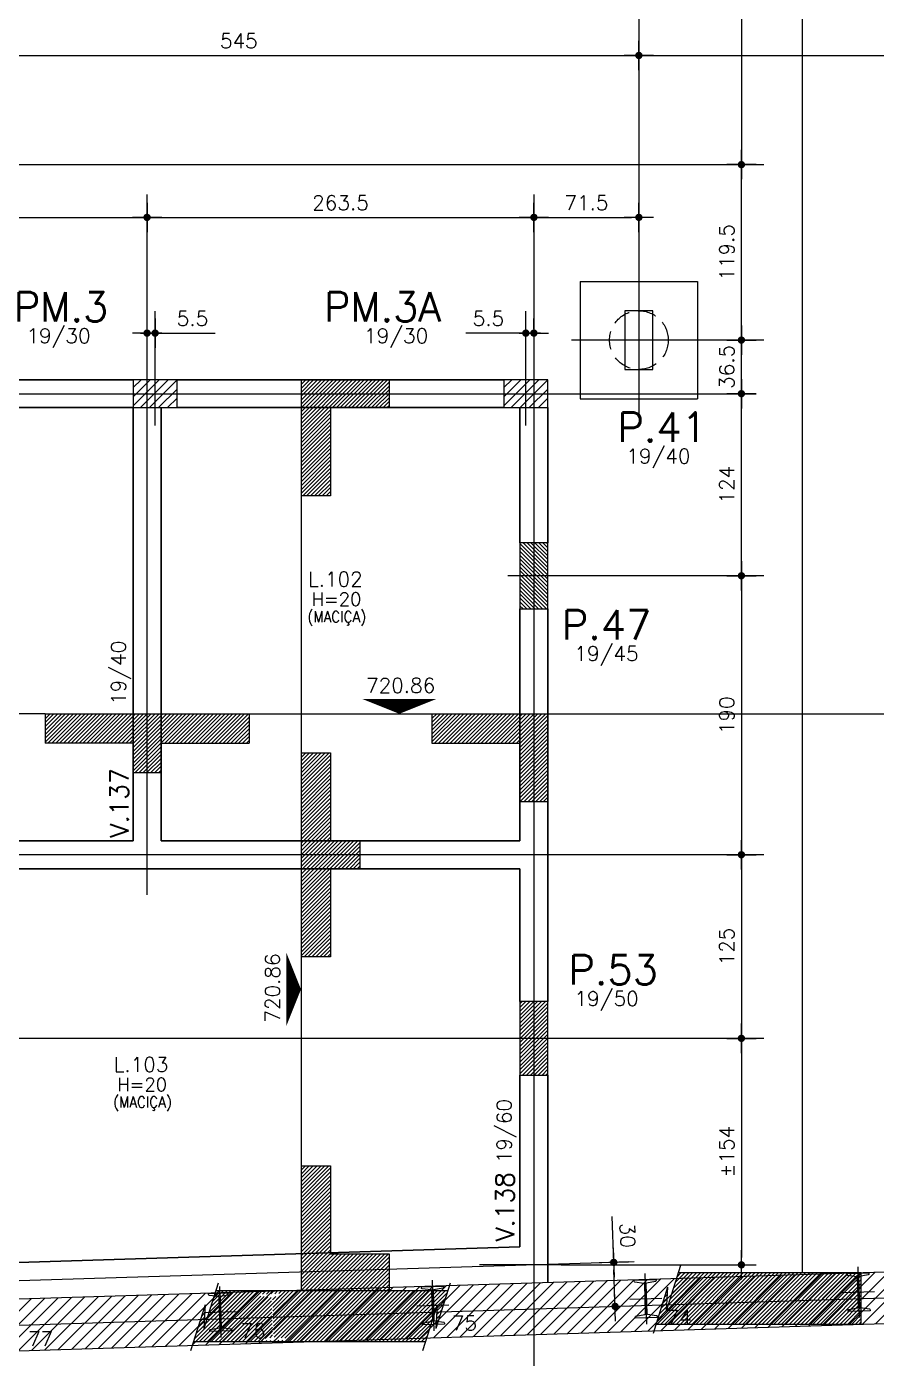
# Model space of a CAD drawing. Header units: inches. Extents: x 164 to 6104, y 4585 to 8790.
# Drawn here: x 1613 to 2192, y 5567 to 6474 of the extents above; entities that cross this region are included whole.
import ezdxf
from ezdxf.enums import TextEntityAlignment as Align

# ---------------------------------------------------------------- set-up
doc = ezdxf.new("R2010")
doc.units = ezdxf.units.IN
doc.header["$LTSCALE"] = 50
doc.header["$MEASUREMENT"] = 0
doc.linetypes.add('HIDDEN', pattern=[0.375, 0.25, -0.125])
for name, color, linetype in [('BLOCOS', 3, 'Continuous'), ('CORTE-FORMA', 1, 'Continuous'), ('CORTINA', 7, 'Continuous'), ('COTA', 6, 'Continuous'), ('EST_35Cm', 8, 'HIDDEN'), ('FO-HACHURA_PILAR-CONT', 252, 'Continuous'), ('FO-HACHURA_PILAR-MORRE', 252, 'Continuous'), ('FO-TEXTO-LAJES', 152, 'Continuous'), ('FO-TEXTO-VIGAS', 3, 'Continuous'), ('NIVEL', 3, 'Continuous'), ('P-C', 1, 'Continuous'), ('P-M', 7, 'Continuous'), ('P-N', 5, 'Continuous'), ('PERFIL-CORTINA', 210, 'Continuous'), ('TEXTO_PERFIL', 4, 'Continuous')]:
    doc.layers.add(name, color=color, linetype=linetype)
for name, color, linetype, lineweight in [('FO-Eixos', 150, 'Continuous', 5), ('FO-Textos dos pilares', 3, 'Continuous', 20), ('FO-Vigas', 2, 'Continuous', 30)]:
    doc.layers.add(name, color=color, linetype=linetype, lineweight=lineweight)
doc.styles.add('060CL', font='simplex.shx', dxfattribs={"height": 11.25})
doc.styles.add('ROMANS', font='romans.shx')
doc.dimstyles.new('COTA_50', dxfattribs={"dimscale": 5, "dimtxt": 2, "dimasz": 1, "dimexe": 2, "dimexo": 1.5, "dimgap": 1, "dimtad": 1, "dimzin": 12, "dimdsep": 46, "dimtxsty": 'ROMANS', "dimblk1": 'COTA', "dimblk2": 'COTA', "dimsah": 1, "dimcen": -4, "dimdle": 1.5, "dimclrd": 6, "dimclre": 6, "dimclrt": 3, "dimadec": 0, "dimazin": 0, "dimtfac": 1, "dimtofl": 0, "dimtmove": 0, "dimatfit": 3, "dimldrblk": 'COTA', "dimfxl": 1, "dimtolj": 1, "dimtzin": 12, "dimarcsym": 0})
pattern_1 = [(45, (1220.449, 13706.9892), (-1.3258252, 1.3258252), [])]

# ---------------------------------------------------------------- blocks, each defined once
blk = doc.blocks.new('COTA')
at = {"layer": 'COTA'}
for p, q in [((0, -2), (0, 2)), ((2, 0), (-2, 0))]:
    blk.add_line(p, q, dxfattribs=at)
at = {"layer": 'COTA', "const_width": 0.5}
blk.add_lwpolyline([(-0.25, 0, 1), (0.25, 0, 1)], format="xyb", close=True, dxfattribs=at)
blk = doc.blocks.new('*D153')
at = {"layer": 'COTA', "color": 6, "lineweight": -2, "transparency": 16777216}
for p, q in [((2029.99, 6455.56), (2029.99, 6444.19)), ((2034.99, 6454.19), (2544.99, 6454.19)), ((2549.99, 6455.56), (2549.99, 6444.19))]:
    blk.add_line(p, q, dxfattribs=at)
at = {"layer": 'Defpoints', "color": 0, "transparency": 16777216}
for p in [(2029.99, 6463.06), (2549.99, 6463.06), (2549.99, 6454.19)]:
    blk.add_point(p, dxfattribs=at)
at = {"layer": 'COTA', "color": 6, "lineweight": -2, "transparency": 16777216, "xscale": 5, "yscale": 5, "zscale": 5, "rotation": 180}
blk.add_blockref('COTA', (2029.99, 6454.19), dxfattribs=at)
at = {"layer": 'COTA', "color": 6, "lineweight": -2, "transparency": 16777216, "xscale": 5, "yscale": 5, "zscale": 5}
blk.add_blockref('COTA', (2549.99, 6454.19), dxfattribs=at)
at = {"layer": 'COTA', "color": 3, "transparency": 16777216, "insert": (2289.99, 6464.19), "char_height": 10, "attachment_point": 5, "style": 'ROMANS'}
blk.add_mtext('\\A1;520', dxfattribs=at)
blk = doc.blocks.new('*D76')
at = {"layer": 'COTA', "color": 6, "lineweight": -2, "transparency": 16777216}
for p, q in [((2094.24, 6099.84), (2109.81, 6099.84)), ((2099.81, 6094.84), (2099.81, 5914.84)), ((2094.24, 5909.84), (2109.81, 5909.84))]:
    blk.add_line(p, q, dxfattribs=at)
at = {"layer": 'Defpoints', "color": 0, "transparency": 16777216}
for p in [(2086.74, 6099.84), (2086.74, 5909.84), (2099.81, 5909.84)]:
    blk.add_point(p, dxfattribs=at)
at = {"layer": 'COTA', "color": 6, "lineweight": -2, "transparency": 16777216, "xscale": 5, "yscale": 5, "zscale": 5}
for p, rotation in [((2099.81, 6099.84), 90), ((2099.81, 5909.84), 270)]:
    blk.add_blockref('COTA', p, dxfattribs=dict(at, rotation=rotation))
at = {"layer": 'COTA', "color": 3, "transparency": 16777216, "insert": (2089.81, 6004.84), "char_height": 10, "attachment_point": 5, "rotation": 90, "style": 'ROMANS'}
blk.add_mtext('\\A1;190', dxfattribs=at)
blk = doc.blocks.new('*D78')
at = {"layer": 'COTA', "color": 6, "lineweight": -2, "transparency": 16777216}
for p, q in [((2097.17, 5909.84), (2109.81, 5909.84)), ((2099.81, 5904.84), (2099.81, 5789.79)), ((2097.17, 5784.79), (2109.81, 5784.79))]:
    blk.add_line(p, q, dxfattribs=at)
at = {"layer": 'Defpoints', "color": 0, "transparency": 16777216}
for p in [(2089.67, 5909.84), (2089.67, 5784.79), (2099.81, 5784.79)]:
    blk.add_point(p, dxfattribs=at)
at = {"layer": 'COTA', "color": 6, "lineweight": -2, "transparency": 16777216, "xscale": 5, "yscale": 5, "zscale": 5}
for p, rotation in [((2099.81, 5909.84), 90), ((2099.81, 5784.79), 270)]:
    blk.add_blockref('COTA', p, dxfattribs=dict(at, rotation=rotation))
at = {"layer": 'COTA', "color": 3, "transparency": 16777216, "insert": (2089.81, 5847.31), "char_height": 10, "attachment_point": 5, "rotation": 90, "style": 'ROMANS'}
blk.add_mtext('\\A1;125', dxfattribs=at)
blk = doc.blocks.new('*D79')
at = {"layer": 'COTA', "color": 6, "lineweight": -2, "transparency": 16777216}
for p, q in [((2012.84, 5632.23), (2011.87, 5663.4)), ((2015.68, 5632.32), (2022.84, 5632.54)), ((2013.62, 5607.24), (2013, 5627.23)), ((2016.61, 5602.33), (2023.78, 5602.56))]:
    blk.add_line(p, q, dxfattribs=at)
at = {"layer": 'Defpoints', "color": 0, "transparency": 16777216}
for p in [(2008.18, 5632.08), (2012.84, 5632.23), (2009.12, 5602.1)]:
    blk.add_point(p, dxfattribs=at)
at = {"layer": 'COTA', "color": 6, "lineweight": -2, "transparency": 16777216, "xscale": 5, "yscale": 5, "zscale": 5}
for p, rotation in [((2012.84, 5632.23), 91.79162807462087), ((2013.78, 5602.24), 271.7916280746209)]:
    blk.add_blockref('COTA', p, dxfattribs=dict(at, rotation=rotation))
at = {"layer": 'COTA', "color": 3, "transparency": 16777216, "insert": (2022.27, 5650.63), "char_height": 10, "attachment_point": 5, "rotation": 271.79163, "style": 'ROMANS'}
blk.add_mtext('\\A1;30', dxfattribs=at)
blk = doc.blocks.new('*D80')
at = {"layer": 'COTA', "color": 6, "lineweight": -2, "transparency": 16777216}
for p, q in [((2093.49, 5784.79), (2109.81, 5784.79)), ((2099.81, 5779.79), (2099.81, 5635.53)), ((1976.99, 5630.53), (2109.81, 5630.53))]:
    blk.add_line(p, q, dxfattribs=at)
at = {"layer": 'Defpoints', "color": 0, "transparency": 16777216}
for p in [(2085.99, 5784.79), (1969.49, 5630.53), (2099.81, 5630.53)]:
    blk.add_point(p, dxfattribs=at)
at = {"layer": 'COTA', "color": 6, "lineweight": -2, "transparency": 16777216, "xscale": 5, "yscale": 5, "zscale": 5}
for p, rotation in [((2099.81, 5784.79), 90), ((2099.81, 5630.53), 270)]:
    blk.add_blockref('COTA', p, dxfattribs=dict(at, rotation=rotation))
at = {"layer": 'COTA', "color": 3, "transparency": 16777216, "insert": (2089.81, 5707.66), "char_height": 10, "attachment_point": 5, "rotation": 90, "style": 'ROMANS'}
blk.add_mtext('\\A1;%%P154', dxfattribs=at)
blk = doc.blocks.new('*D212')
at = {"layer": 'COTA', "color": 6, "lineweight": -2, "transparency": 16777216}
for p, q in [((1484.99, 6345.24), (1484.99, 6333.91)), ((1489.99, 6343.91), (1689.99, 6343.91)), ((1694.99, 6345.24), (1694.99, 6333.91))]:
    blk.add_line(p, q, dxfattribs=at)
at = {"layer": 'Defpoints', "color": 0, "transparency": 16777216}
for p in [(1484.99, 6352.74), (1694.99, 6352.74), (1694.99, 6343.91)]:
    blk.add_point(p, dxfattribs=at)
at = {"layer": 'COTA', "color": 6, "lineweight": -2, "transparency": 16777216, "xscale": 5, "yscale": 5, "zscale": 5, "rotation": 180}
blk.add_blockref('COTA', (1484.99, 6343.91), dxfattribs=at)
at = {"layer": 'COTA', "color": 6, "lineweight": -2, "transparency": 16777216, "xscale": 5, "yscale": 5, "zscale": 5}
blk.add_blockref('COTA', (1694.99, 6343.91), dxfattribs=at)
at = {"layer": 'COTA', "color": 3, "transparency": 16777216, "insert": (1589.99, 6353.91), "char_height": 10, "attachment_point": 5, "style": 'ROMANS'}
blk.add_mtext('\\A1;210', dxfattribs=at)
blk = doc.blocks.new('*D213')
at = {"layer": 'COTA', "color": 6, "lineweight": -2, "transparency": 16777216}
for p, q in [((1694.99, 6339.84), (1694.99, 6353.91)), ((1958.49, 6339.84), (1958.49, 6353.91)), ((1699.99, 6343.91), (1953.49, 6343.91))]:
    blk.add_line(p, q, dxfattribs=at)
at = {"layer": 'Defpoints', "color": 0, "transparency": 16777216}
for p in [(1958.49, 6343.91), (1694.99, 6332.34), (1958.49, 6332.34)]:
    blk.add_point(p, dxfattribs=at)
at = {"layer": 'COTA', "color": 6, "lineweight": -2, "transparency": 16777216, "xscale": 5, "yscale": 5, "zscale": 5, "rotation": 180}
blk.add_blockref('COTA', (1694.99, 6343.91), dxfattribs=at)
at = {"layer": 'COTA', "color": 6, "lineweight": -2, "transparency": 16777216, "xscale": 5, "yscale": 5, "zscale": 5}
blk.add_blockref('COTA', (1958.49, 6343.91), dxfattribs=at)
at = {"layer": 'COTA', "color": 3, "transparency": 16777216, "insert": (1826.74, 6353.91), "char_height": 10, "attachment_point": 5, "style": 'ROMANS'}
blk.add_mtext('\\A1;263.5', dxfattribs=at)
blk = doc.blocks.new('*D214')
at = {"layer": 'COTA', "color": 6, "lineweight": -2, "transparency": 16777216}
for p, q in [((1958.49, 6338.91), (1958.49, 6353.91)), ((2029.99, 6338.91), (2029.99, 6353.91)), ((1963.49, 6343.91), (2024.99, 6343.91))]:
    blk.add_line(p, q, dxfattribs=at)
at = {"layer": 'Defpoints', "color": 0, "transparency": 16777216}
for p in [(2029.99, 6343.91), (1958.49, 6331.41), (2029.99, 6331.41)]:
    blk.add_point(p, dxfattribs=at)
at = {"layer": 'COTA', "color": 6, "lineweight": -2, "transparency": 16777216, "xscale": 5, "yscale": 5, "zscale": 5, "rotation": 180}
blk.add_blockref('COTA', (1958.49, 6343.91), dxfattribs=at)
at = {"layer": 'COTA', "color": 6, "lineweight": -2, "transparency": 16777216, "xscale": 5, "yscale": 5, "zscale": 5}
blk.add_blockref('COTA', (2029.99, 6343.91), dxfattribs=at)
at = {"layer": 'COTA', "color": 3, "transparency": 16777216, "insert": (1994.24, 6353.91), "char_height": 10, "attachment_point": 5, "style": 'ROMANS'}
blk.add_mtext('\\A1;71.5', dxfattribs=at)
blk = doc.blocks.new('*D216')
at = {"layer": 'COTA', "color": 6, "lineweight": -2, "transparency": 16777216}
for p, q in [((2083.07, 6659.34), (2109.81, 6659.34)), ((2099.81, 6654.34), (2099.81, 6384.84)), ((2083.07, 6379.84), (2109.81, 6379.84))]:
    blk.add_line(p, q, dxfattribs=at)
at = {"layer": 'Defpoints', "color": 0, "transparency": 16777216}
for p in [(2075.57, 6659.34), (2075.57, 6379.84), (2099.81, 6379.84)]:
    blk.add_point(p, dxfattribs=at)
at = {"layer": 'COTA', "color": 6, "lineweight": -2, "transparency": 16777216, "xscale": 5, "yscale": 5, "zscale": 5}
for p, rotation in [((2099.81, 6659.34), 90), ((2099.81, 6379.84), 270)]:
    blk.add_blockref('COTA', p, dxfattribs=dict(at, rotation=rotation))
at = {"layer": 'COTA', "color": 3, "transparency": 16777216, "insert": (2089.81, 6519.59), "char_height": 10, "attachment_point": 5, "rotation": 90, "style": 'ROMANS'}
blk.add_mtext('\\A1;279.5', dxfattribs=at)
blk = doc.blocks.new('*D217')
at = {"layer": 'COTA', "color": 6, "lineweight": -2, "transparency": 16777216}
for p, q in [((1952.99, 6267.85), (1952.99, 6275.1)), ((1958.49, 6267.85), (1958.49, 6275.1)), ((1947.99, 6265.1), (1912.04, 6265.1)), ((1963.49, 6265.1), (1968.49, 6265.1))]:
    blk.add_line(p, q, dxfattribs=at)
at = {"layer": 'Defpoints', "color": 0, "transparency": 16777216}
for p in [(1952.99, 6265.1), (1952.99, 6260.35), (1958.49, 6260.35)]:
    blk.add_point(p, dxfattribs=at)
at = {"layer": 'COTA', "color": 6, "lineweight": -2, "transparency": 16777216, "xscale": 5, "yscale": 5, "zscale": 5}
blk.add_blockref('COTA', (1952.99, 6265.1), dxfattribs=at)
at = {"layer": 'COTA', "color": 6, "lineweight": -2, "transparency": 16777216, "xscale": 5, "yscale": 5, "zscale": 5, "rotation": 180}
blk.add_blockref('COTA', (1958.49, 6265.1), dxfattribs=at)
at = {"layer": 'COTA', "color": 3, "transparency": 16777216, "insert": (1927.52, 6275.1), "char_height": 10, "attachment_point": 5, "style": 'ROMANS'}
blk.add_mtext('\\A1;5.5', dxfattribs=at)
blk = doc.blocks.new('*D218')
at = {"layer": 'COTA', "color": 6, "lineweight": -2, "transparency": 16777216}
for p, q in [((1694.99, 6263.12), (1694.99, 6275.1)), ((1700.49, 6263.12), (1700.49, 6275.1)), ((1689.99, 6265.1), (1684.99, 6265.1)), ((1705.49, 6265.1), (1741.45, 6265.1))]:
    blk.add_line(p, q, dxfattribs=at)
at = {"layer": 'Defpoints', "color": 0, "transparency": 16777216}
for p in [(1700.49, 6265.1), (1694.99, 6255.62), (1700.49, 6255.62)]:
    blk.add_point(p, dxfattribs=at)
at = {"layer": 'COTA', "color": 6, "lineweight": -2, "transparency": 16777216, "xscale": 5, "yscale": 5, "zscale": 5}
blk.add_blockref('COTA', (1694.99, 6265.1), dxfattribs=at)
at = {"layer": 'COTA', "color": 6, "lineweight": -2, "transparency": 16777216, "xscale": 5, "yscale": 5, "zscale": 5, "rotation": 180}
blk.add_blockref('COTA', (1700.49, 6265.1), dxfattribs=at)
at = {"layer": 'COTA', "color": 3, "transparency": 16777216, "insert": (1725.97, 6275.1), "char_height": 10, "attachment_point": 5, "style": 'ROMANS'}
blk.add_mtext('\\A1;5.5', dxfattribs=at)
blk = doc.blocks.new('*D221')
at = {"layer": 'COTA', "color": 6, "lineweight": -2, "transparency": 16777216}
for p, q in [((2098.28, 6223.84), (2109.81, 6223.84)), ((2099.81, 6104.84), (2099.81, 6218.84)), ((2098.28, 6099.84), (2109.81, 6099.84))]:
    blk.add_line(p, q, dxfattribs=at)
at = {"layer": 'Defpoints', "color": 0, "transparency": 16777216}
for p in [(2090.78, 6223.84), (2099.81, 6223.84), (2090.78, 6099.84)]:
    blk.add_point(p, dxfattribs=at)
at = {"layer": 'COTA', "color": 6, "lineweight": -2, "transparency": 16777216, "xscale": 5, "yscale": 5, "zscale": 5}
for p, rotation in [((2099.81, 6223.84), 90), ((2099.81, 6099.84), 270)]:
    blk.add_blockref('COTA', p, dxfattribs=dict(at, rotation=rotation))
at = {"layer": 'COTA', "color": 3, "transparency": 16777216, "insert": (2089.81, 6161.84), "char_height": 10, "attachment_point": 5, "rotation": 90, "style": 'ROMANS'}
blk.add_mtext('\\A1;124', dxfattribs=at)
blk = doc.blocks.new('*D222')
at = {"layer": 'COTA', "color": 6, "lineweight": -2, "transparency": 16777216}
for p, q in [((2093.92, 6260.34), (2089.81, 6260.34)), ((2099.81, 6228.84), (2099.81, 6255.34)), ((2093.92, 6223.84), (2089.81, 6223.84))]:
    blk.add_line(p, q, dxfattribs=at)
at = {"layer": 'Defpoints', "color": 0, "transparency": 16777216}
for p in [(2099.81, 6260.34), (2101.42, 6260.34), (2101.42, 6223.84)]:
    blk.add_point(p, dxfattribs=at)
at = {"layer": 'COTA', "color": 6, "lineweight": -2, "transparency": 16777216, "xscale": 5, "yscale": 5, "zscale": 5}
for p, rotation in [((2099.81, 6260.34), 90), ((2099.81, 6223.84), 270)]:
    blk.add_blockref('COTA', p, dxfattribs=dict(at, rotation=rotation))
at = {"layer": 'COTA', "color": 3, "transparency": 16777216, "insert": (2089.81, 6242.09), "char_height": 10, "attachment_point": 5, "rotation": 90, "style": 'ROMANS'}
blk.add_mtext('\\A1;36.5', dxfattribs=at)
blk = doc.blocks.new('*D223')
at = {"layer": 'COTA', "color": 6, "lineweight": -2, "transparency": 16777216}
for p, q in [((2096.35, 6379.84), (2109.81, 6379.84)), ((2099.81, 6265.34), (2099.81, 6374.84)), ((2096.35, 6260.34), (2109.81, 6260.34))]:
    blk.add_line(p, q, dxfattribs=at)
at = {"layer": 'Defpoints', "color": 0, "transparency": 16777216}
for p in [(2088.85, 6379.84), (2099.81, 6379.84), (2088.85, 6260.34)]:
    blk.add_point(p, dxfattribs=at)
at = {"layer": 'COTA', "color": 6, "lineweight": -2, "transparency": 16777216, "xscale": 5, "yscale": 5, "zscale": 5}
for p, rotation in [((2099.81, 6379.84), 90), ((2099.81, 6260.34), 270)]:
    blk.add_blockref('COTA', p, dxfattribs=dict(at, rotation=rotation))
at = {"layer": 'COTA', "color": 3, "transparency": 16777216, "insert": (2089.81, 6320.09), "char_height": 10, "attachment_point": 5, "rotation": 90, "style": 'ROMANS'}
blk.add_mtext('\\A1;119.5', dxfattribs=at)
blk = doc.blocks.new('*D224')
at = {"layer": 'COTA', "color": 6, "lineweight": -2, "transparency": 16777216}
for p, q in [((1484.99, 6450.16), (1484.99, 6464.19)), ((2029.99, 6450.16), (2029.99, 6464.19)), ((1489.99, 6454.19), (2024.99, 6454.19))]:
    blk.add_line(p, q, dxfattribs=at)
at = {"layer": 'Defpoints', "color": 0, "transparency": 16777216}
for p in [(2029.99, 6454.19), (1484.99, 6442.66), (2029.99, 6442.66)]:
    blk.add_point(p, dxfattribs=at)
at = {"layer": 'COTA', "color": 6, "lineweight": -2, "transparency": 16777216, "xscale": 5, "yscale": 5, "zscale": 5, "rotation": 180}
blk.add_blockref('COTA', (1484.99, 6454.19), dxfattribs=at)
at = {"layer": 'COTA', "color": 6, "lineweight": -2, "transparency": 16777216, "xscale": 5, "yscale": 5, "zscale": 5}
blk.add_blockref('COTA', (2029.99, 6454.19), dxfattribs=at)
at = {"layer": 'COTA', "color": 3, "transparency": 16777216, "insert": (1757.49, 6464.19), "char_height": 10, "attachment_point": 5, "style": 'ROMANS'}
blk.add_mtext('\\A1;545', dxfattribs=at)

msp = doc.modelspace()

# ---------------------------------------------------------------- hatches: boundary and pattern name
at = {"layer": 'CORTE-FORMA'}
h = msp.add_hatch(dxfattribs=at)
h.set_pattern_fill('ANSI31', color=70, scale=15)
h.set_pattern_definition([(45, (1220.449, 13830.9892), (-1.3258252, 1.3258252), [])])
h.paths.add_polyline_path([(1819.85956, 6214.33875), (1859.85956, 6214.33875), (1859.85956, 6233.33875), (1799.85956, 6233.33875), (1799.85956, 6154.33875), (1819.85956, 6154.33875)])
h = msp.add_hatch(dxfattribs=at)
h.set_pattern_fill('ANSI31', color=70, scale=15)
h.set_pattern_definition([(45, (-1213.1004, 4585.1318), (-1.3258252, 1.3258252), [])])
h.paths.add_polyline_path([(1685.49312, 5965.83133), (1685.49312, 5985.83133), (1625.49312, 5985.83133), (1625.49312, 6005.83133), (1764.49312, 6005.83133), (1764.49312, 5985.83133), (1704.49312, 5985.83133), (1704.49312, 5965.83133)])
h = msp.add_hatch(dxfattribs=at)
h.set_pattern_fill('ANSI31', color=70, scale=15)
h.set_pattern_definition([(45, (1220.449, 13691.9892), (-1.3258252, 1.3258252), [])])
h.paths.add_polyline_path([(1888.99312, 5985.83133), (1948.99312, 5985.83133), (1948.99312, 5945.83133), (1967.99312, 5945.83133), (1967.99312, 6005.83133), (1888.99312, 6005.83133)])
h = msp.add_hatch(dxfattribs=at)
h.set_pattern_fill('ANSI31', color=70, scale=15)
h.set_pattern_definition(pattern_1)
h.paths.add_polyline_path([(1819.85956, 5900.33871), (1839.85956, 5900.33871), (1839.85956, 5919.33871), (1819.85956, 5919.33871), (1819.85956, 5979.33871), (1799.85956, 5979.33871), (1799.85956, 5840.33871), (1819.85956, 5840.33871)])
h = msp.add_hatch(dxfattribs=at)
h.set_pattern_fill('ANSI31', color=70, scale=15)
h.set_pattern_definition(pattern_1)
h.paths.add_polyline_path([(1859.85956, 5638.05974), (1819.85956, 5638.05974), (1819.85956, 5698.05974), (1799.85956, 5698.05974), (1799.85956, 5613.05974), (1859.85956, 5613.05974)])
h = msp.add_hatch(dxfattribs=at)
h.set_pattern_fill('ANSI31', color=70, scale=15)
h.set_pattern_definition(pattern_1)
h.paths.add_polyline_path([(2056.80405, 5624.99654), (2048.6408, 5599.02161), (2049.57231, 5615.2821), (2041.62033, 5589.97942), (2181.47068, 5589.97942), (2181.47068, 5624.99654)])
h = msp.add_hatch(dxfattribs=at)
h.set_pattern_fill('ANSI31', color=70, scale=15)
h.set_pattern_definition(pattern_1)
h.paths.add_polyline_path([(1892.55232, 5603.3453), (1891.62081, 5587.08481), (1899.78405, 5613.05974), (1741.72614, 5613.05974), (1733.56289, 5587.08481), (1734.4944, 5603.3453), (1726.54243, 5578.04263), (1781.04807, 5578.04263), (1781.011, 5579.10411), (1772.66099, 5578.81253), (1772.63787, 5579.47275), (1773.04588, 5580.02064), (1780.17367, 5581.19725), (1780.56834, 5581.74491), (1779.64733, 5608.11924), (1779.21517, 5608.63831), (1772.02257, 5609.31493), (1771.57713, 5609.83334), (1771.55448, 5610.4932), (1788.25488, 5611.07639), (1788.27801, 5610.41617), (1787.86999, 5609.86827), (1780.74197, 5608.69166), (1780.34735, 5608.14357), (1781.26835, 5581.76967), (1781.70051, 5581.2506), (1788.89333, 5580.57399), (1789.33835, 5580.05552), (1789.36141, 5579.39572), (1781.011, 5579.10411), (1781.04807, 5578.04263), (1884.60034, 5578.04263)])
at = {"layer": 'CORTINA'}
h = msp.add_hatch(dxfattribs=at)
h.set_pattern_fill('ANSI31', color=253, scale=50)
h.set_pattern_definition([(45, (337.457, 4585.132), (-4.419417, 4.419417), [])])
h.paths.add_polyline_path([(3743.45968, 5673.85557), (1473.10144, 5602.83875), (811.00984, 5602.83875), (816.97404, 7570.33875), (781.97388, 7570.33875), (775.90358, 5567.83875), (1473.64871, 5567.83875), (3743.45968, 5638.83845), (3743.45968, 5634.44181), (3778.45968, 5634.44181), (3778.45968, 7632.33875), (3743.45968, 7632.33875)])
at = {"layer": 'FO-HACHURA_PILAR-CONT'}
h = msp.add_hatch(dxfattribs=at)
h.set_pattern_fill('ANSI31', color=256, scale=15, angle=90)
h.set_pattern_definition([(135, (-5648.6573, 5374.7946), (-1.3258252, -1.3258252), [])])
h.paths.add_polyline_path([(1967.99312, 6122.33875), (1958.49312, 6122.33875), (1948.99312, 6122.33875), (1948.99312, 6099.83875), (1948.99312, 6077.33875), (1958.49312, 6077.33875), (1967.99312, 6077.33875), (1967.99312, 6099.83875)])
h = msp.add_hatch(dxfattribs=at)
h.set_pattern_fill('ANSI31', color=256, scale=15)
h.set_pattern_definition([(45, (1722.949, 13706.9892), (-1.3258252, 1.3258252), [])])
h.paths.add_polyline_path([(1967.99312, 5809.78875), (1958.49312, 5809.78875), (1948.99312, 5809.78875), (1948.99312, 5784.78875), (1948.99312, 5759.78875), (1958.49312, 5759.78875), (1967.99312, 5759.78875), (1967.99312, 5784.78875)])
at = {"layer": 'FO-HACHURA_PILAR-MORRE'}
h = msp.add_hatch(dxfattribs=at)
h.set_pattern_fill('ANSI31', color=256, scale=35)
h.set_pattern_definition([(45, (1220.449, 13830.989), (-3.0935922, 3.0935922), [])])
h.paths.add_polyline_path([(1715.49312, 6233.33875), (1685.49312, 6233.33875), (1685.49312, 6214.33875), (1715.49312, 6214.33875)])
h = msp.add_hatch(dxfattribs=at)
h.set_pattern_fill('ANSI31', color=256, scale=35)
h.set_pattern_definition([(45, (1472.949, 13830.989), (-3.0935922, 3.0935922), [])])
h.paths.add_polyline_path([(1967.99312, 6233.33875), (1937.99312, 6233.33875), (1937.99312, 6214.33875), (1967.99312, 6214.33875)])

# ---------------------------------------------------------------- linework, layer by layer
at = {"layer": 'BLOCOS'}
for p, q in [((1989.99312, 6300.33875), (2069.99312, 6300.33875)), ((1989.99312, 6300.33875), (1989.99312, 6220.33875)), ((2069.99312, 6300.33875), (2069.99312, 6220.33875)), ((1989.99312, 6220.33875), (2069.99312, 6220.33875))]:
    msp.add_line(p, q, dxfattribs=at)
at = {"layer": 'CORTE-FORMA', "color": 8}
for p, q in [((2141.47068, 5624.99654), (2141.47068, 7800.33875)), ((1799.85956, 6154.33875), (1799.85956, 5964.33871)), ((1625.49312, 6005.83133), (1581.7935, 6005.83133)), ((1764.49312, 6005.83133), (1888.99312, 6005.83133)), ((1967.99312, 6005.83133), (2375.8835, 6005.83133)), ((1799.85956, 5840.33871), (1799.85956, 5698.05974)), ((2058.39778, 5630.06769), (2048.6408, 5599.02161)), ((1743.31987, 5618.13089), (1733.56289, 5587.08481)), ((1901.37778, 5618.13089), (1891.62081, 5587.08481)), ((2049.57231, 5615.2821), (2039.68618, 5583.82506)), ((2049.57231, 5615.2821), (2048.6408, 5599.02161)), ((1734.4944, 5603.3453), (1724.60827, 5571.88827)), ((1734.4944, 5603.3453), (1733.56289, 5587.08481)), ((1892.55232, 5603.3453), (1882.66619, 5571.88827)), ((1892.55232, 5603.3453), (1891.62081, 5587.08481))]:
    msp.add_line(p, q, dxfattribs=at)
at = {"layer": 'CORTE-FORMA'}
for p, q in [((1799.85956, 6233.33875), (1799.85956, 6154.33875)), ((1799.85956, 6233.33875), (1859.85956, 6233.33875)), ((1859.85956, 6233.33875), (1859.85956, 6214.33875)), ((1819.85956, 6214.33875), (1819.85956, 6154.33875)), ((1819.85956, 6214.33875), (1859.85956, 6214.33875)), ((1625.49312, 6005.83133), (1764.49312, 6005.83133)), ((1888.99312, 6005.83133), (1967.99312, 6005.83133)), ((1967.99312, 5945.83133), (1967.99312, 6005.83133)), ((1685.49312, 5985.83133), (1625.49312, 5985.83133)), ((1685.49312, 5965.83133), (1685.49312, 5985.83133)), ((1704.49312, 5985.83133), (1764.49312, 5985.83133)), ((1704.49312, 5965.83133), (1704.49312, 5985.83133)), ((1799.85956, 5979.33871), (1799.85956, 5840.33871)), ((1819.85956, 5979.33871), (1819.85956, 5919.33871)), ((1888.99312, 5985.83133), (1948.99312, 5985.83133)), ((1948.99312, 5945.83133), (1948.99312, 5985.83133)), ((1685.49312, 5965.83133), (1704.49312, 5965.83133)), ((1967.99312, 5945.83133), (1948.99312, 5945.83133)), ((1819.85956, 5919.33871), (1839.85956, 5919.33871)), ((1839.85956, 5919.33871), (1839.85956, 5900.33871)), ((1819.85956, 5900.33871), (1819.85956, 5840.33871)), ((1819.85956, 5900.33871), (1839.85956, 5900.33871)), ((1799.85956, 5698.05974), (1799.85956, 5613.05974)), ((1819.85956, 5698.05974), (1819.85956, 5638.05974)), ((1819.85956, 5638.05974), (1859.85956, 5638.05974)), ((1859.85956, 5638.05974), (1859.85956, 5613.05974)), ((2181.47068, 5624.99654), (2056.80405, 5624.99654)), ((2181.47068, 5589.97942), (2181.47068, 5624.99654)), ((1741.72614, 5613.05974), (1899.78405, 5613.05974)), ((2181.47068, 5589.97942), (2041.62033, 5589.97942)), ((1884.60034, 5578.04263), (1726.54243, 5578.04263))]:
    msp.add_line(p, q, dxfattribs=at)
at = {"layer": 'CORTE-FORMA', "color": 70}
for p, q in [((1819.85956, 6154.33875), (1799.85956, 6154.33875)), ((1625.49312, 6005.83133), (1625.49312, 5985.83133)), ((1764.49312, 6005.83133), (1764.49312, 5985.83133)), ((1888.99312, 6005.83133), (1888.99312, 5985.83133)), ((1799.85956, 5979.33871), (1819.85956, 5979.33871)), ((1819.85956, 5840.33871), (1799.85956, 5840.33871)), ((1799.85956, 5698.05974), (1819.85956, 5698.05974))]:
    msp.add_line(p, q, dxfattribs=at)
at = {"layer": 'CORTINA'}
for p, q in [((3743.45968, 5673.85557), (1473.10144, 5602.83875)), ((1473.64871, 5567.83875), (3743.45968, 5638.83845))]:
    msp.add_line(p, q, dxfattribs=at)
at = {"layer": 'COTA'}
msp.add_line((1976.99312, 5630.52792), (1921.5, 5630.52792), dxfattribs=at)
at = {"layer": 'EST_35Cm', "color": 8}
msp.add_circle((2029.99312, 6260.33875), 20, dxfattribs=at)
at = {"layer": 'FO-Eixos'}
for p, q in [((2029.99312, 7147.23534), (2029.99312, 6210.42151)), ((1432.02721, 6379.83875), (2115, 6379.83875)), ((1694.99312, 5882.45861), (1694.99312, 6359.45747)), ((1958.49312, 6359.45747), (1958.49312, 5433.12906)), ((1700.49312, 6202.23633), (1700.49312, 6279.93015)), ((1952.99312, 6202.23633), (1952.99312, 6279.93015)), ((2115, 6260.33875), (1984.08559, 6260.33875)), ((2103.81494, 6260.33875), (2005.58588, 6260.33875)), ((1258.90525, 6223.83875), (2103.81494, 6223.83875)), ((2115, 6099.83875), (1940.74493, 6099.83875)), ((2115, 5909.83871), (1257.78087, 5909.83871)), ((2115, 5784.78875), (1257.78087, 5784.78875)), ((1434.53197, 5584.12374), (3778.45968, 5657.44181)), ((2026.87196, 5632.66681), (1472.90599, 5615.33875))]:
    msp.add_line(p, q, dxfattribs=at)
at = {"layer": 'FO-Vigas'}
for p, q in [((1685.49312, 6233.33875), (1465.49312, 6233.33875)), ((1937.99312, 6233.33875), (1715.49312, 6233.33875)), ((1685.49312, 6214.33875), (1465.49312, 6214.33875)), ((1685.49312, 5919.33871), (1685.49312, 6214.33875)), ((1704.49312, 6214.33875), (1704.49312, 5919.33871)), ((1937.99312, 6214.33875), (1715.49312, 6214.33875)), ((1948.99312, 6122.33875), (1948.99312, 6214.33875)), ((1967.99312, 6122.33875), (1967.99312, 6214.33875)), ((1948.99312, 6077.33875), (1948.99312, 5919.33871)), ((1967.99312, 6077.33875), (1967.99312, 5809.78875)), ((1465.49308, 5919.33871), (1685.49312, 5919.33871)), ((1704.49312, 5919.33871), (1948.99312, 5919.33871)), ((1948.99312, 5900.33871), (1465.49308, 5900.33871)), ((1948.99312, 5900.33871), (1948.99312, 5809.78875)), ((1948.99312, 5759.78875), (1948.99312, 5642.73687)), ((1967.99312, 5759.78875), (1967.99312, 5618.31896)), ((1948.99312, 5642.73687), (1472.31982, 5627.82653))]:
    msp.add_line(p, q, dxfattribs=at)
at = {"layer": 'NIVEL', "color": 1}
for points in [[(1866.82288, 6005.83133, 0, 50, 0), (1866.82288, 6015.83133, 50, 50, 0)], [(1799.85956, 5818.17426, 0, 50, 0), (1789.85956, 5818.17426, 50, 50, 0)]]:
    msp.add_lwpolyline(points, format="xyseb", dxfattribs=at)
at = {"layer": 'P-C'}
for points in [[(1967.99312, 6122.33875), (1958.49312, 6122.33875), (1948.99312, 6122.33875), (1948.99312, 6099.83875), (1948.99312, 6077.33875), (1958.49312, 6077.33875), (1967.99312, 6077.33875), (1967.99312, 6099.83875), (1967.99312, 6122.33875)], [(1967.99312, 5809.78875), (1958.49312, 5809.78875), (1948.99312, 5809.78875), (1948.99312, 5784.78875), (1948.99312, 5759.78875), (1958.49312, 5759.78875), (1967.99312, 5759.78875), (1967.99312, 5784.78875), (1967.99312, 5809.78875)]]:
    msp.add_lwpolyline(points, close=True, dxfattribs=at)
at = {"layer": 'P-M', "flags": 128}
for points in [[(1715.49312, 6233.33875), (1685.49312, 6233.33875), (1685.49312, 6214.33875), (1715.49312, 6214.33875)], [(1967.99312, 6233.33875), (1937.99312, 6233.33875), (1937.99312, 6214.33875), (1967.99312, 6214.33875)]]:
    msp.add_lwpolyline(points, close=True, dxfattribs=at)
at = {"layer": 'P-N'}
msp.add_lwpolyline([(2020.49312, 6240.33875), (2029.99312, 6240.33875), (2039.49312, 6240.33875), (2039.49312, 6260.33875), (2039.49312, 6280.33875), (2029.99312, 6280.33875), (2020.49312, 6280.33875), (2020.49312, 6260.33875), (2020.49312, 6240.33875)], close=True, dxfattribs=at)
at = {"layer": 'PERFIL-CORTINA', "color": 210}
for p, q in [((2034.10345, 5624.73783), (2035.18826, 5590.05718)), ((2179.03256, 5629.27121), (2180.11737, 5594.59056)), ((1744.24522, 5615.67106), (1745.33003, 5580.99041)), ((1889.17433, 5620.20444), (1890.25914, 5585.5238)), ((2023.74222, 5607.05644), (2045.54949, 5607.73857)), ((2168.67133, 5611.58982), (2190.47861, 5612.27195)), ((1733.88399, 5597.98967), (1755.69126, 5598.6718)), ((1878.8131, 5602.52305), (1900.62037, 5603.20518))]:
    msp.add_line(p, q, dxfattribs=at)
for points in [[(2179.49322, 5601.95822), (2178.87014, 5621.8778, 0.348536415), (2178.36841, 5622.47104), (2172.19749, 5623.34308, -0.348536415), (2171.69577, 5623.93633), (2171.67219, 5624.69005), (2186.66486, 5625.15902), (2186.68844, 5624.4053, -0.348536415), (2186.22477, 5623.78186), (2180.12042, 5622.52584, 0.348536415), (2179.65675, 5621.9024), (2180.2798, 5601.98397, 0.348536415), (2180.78152, 5601.39073), (2186.95244, 5600.51869, -0.348536415), (2187.45417, 5599.92544), (2187.47774, 5599.17173), (2172.48508, 5598.70276), (2172.4615, 5599.45647, -0.348536415), (2172.92517, 5600.07991), (2179.02952, 5601.33593, 0.349049903), (2179.49315, 5601.96051)], [(1889.63499, 5592.89146), (1889.01191, 5612.81103, 0.348536415), (1888.51018, 5613.40428), (1882.33926, 5614.27632, -0.348536415), (1881.83754, 5614.86956), (1881.81396, 5615.62328), (1896.80663, 5616.09225), (1896.83021, 5615.33853, -0.348536415), (1896.36654, 5614.71509), (1890.26219, 5613.45908, 0.348536415), (1889.79852, 5612.83564), (1890.42157, 5592.91721, 0.348536415), (1890.92329, 5592.32396), (1897.09421, 5591.45192, -0.348536415), (1897.59594, 5590.85868), (1897.61951, 5590.10496), (1882.62685, 5589.63599), (1882.60327, 5590.38971, -0.348536415), (1883.06694, 5591.01315), (1889.17129, 5592.26916, 0.349049903), (1889.63492, 5592.89375)], [(2034.56411, 5597.42484), (2033.94102, 5617.34442, 0.348536415), (2033.4393, 5617.93766), (2027.26838, 5618.8097, -0.348536415), (2026.76665, 5619.40294), (2026.74308, 5620.15666), (2041.73575, 5620.62563), (2041.75932, 5619.87191, -0.348536415), (2041.29566, 5619.24847), (2035.1913, 5617.99246, 0.348536415), (2034.72764, 5617.36902), (2035.35069, 5597.45059, 0.348536415), (2035.85241, 5596.85735), (2042.02333, 5595.9853, -0.348536415), (2042.52505, 5595.39206), (2042.54863, 5594.63834), (2027.55596, 5594.16937), (2027.53238, 5594.92309, -0.348536415), (2027.99605, 5595.54653), (2034.1004, 5596.80254, 0.349049903), (2034.56403, 5597.42713)], [(1744.70588, 5588.35807), (1744.08279, 5608.27765, 0.348536415), (1743.58107, 5608.87089), (1737.41015, 5609.74293, -0.348536415), (1736.90842, 5610.33618), (1736.88485, 5611.08989), (1751.87752, 5611.55887), (1751.90109, 5610.80515, -0.348536415), (1751.43743, 5610.18171), (1745.33307, 5608.92569, 0.348536415), (1744.86941, 5608.30225), (1745.49246, 5588.38382, 0.348536415), (1745.99418, 5587.79058), (1752.1651, 5586.91854, -0.348536415), (1752.66682, 5586.32529), (1752.6904, 5585.57158), (1737.69773, 5585.10261), (1737.67415, 5585.85632, -0.348536415), (1738.13782, 5586.47976), (1744.24217, 5587.73578, 0.349049903), (1744.7058, 5588.36036)]]:
    msp.add_lwpolyline(points, format="xyb", dxfattribs=at)

# ---------------------------------------------------------------- texts
at = {"layer": 'FO-TEXTO-LAJES', "style": 'ROMANS'}
for s, p in [('L.102', (1804.5934, 6092.43356)), ('L.103', (1672.24309, 5761.94356))]:
    msp.add_text(s, height=10, dxfattribs=at).set_placement(p)
at = {"layer": 'FO-TEXTO-LAJES', "color": 3, "style": 'ROMANS'}
for p in [(1807.02042, 6079.35223), (1674.6701, 5748.86223)]:
    msp.add_text('H=20', height=9, dxfattribs=at).set_placement(p)
at = {"layer": 'FO-TEXTO-LAJES', "color": 4, "style": 'ROMANS', "width": 0.9}
for p in [(1804.27515, 6068.13448), (1671.92483, 5737.64448)]:
    msp.add_text('(MACIÇA)', height=7.5, dxfattribs=at).set_placement(p)
at = {"layer": 'FO-TEXTO-VIGAS', "style": 'ROMANS'}
for s, p in [('19/40', (1680.50152, 6011.87349)), ('19/60', (1943.15219, 5699.78874))]:
    msp.add_text(s, height=10, rotation=90, dxfattribs=at).set_placement(p)
at = {"layer": 'FO-TEXTO-VIGAS', "color": 1, "style": 'ROMANS'}
for s, p in [('V.137', (1682.33396, 5921.57298)), ('V.138', (1944.98463, 5646.55152))]:
    msp.add_text(s, height=12.5, rotation=90, dxfattribs=at).set_placement(p)
at = {"layer": 'FO-Textos dos pilares', "color": 1, "style": 'ROMANS'}
for s, p in [('PM.3', (1604.24445, 6272.98666)), ('PM.3A', (1815.50495, 6272.98666)), ('P.41', (2015.32392, 6191.05755)), ('P.47', (1977.46253, 6056.50043)), ('P.53', (1982.02844, 5821.51839))]:
    msp.add_text(s, height=20, dxfattribs=at).set_placement(p)
at = {"layer": 'FO-Textos dos pilares', "color": 3, "style": 'ROMANS'}
for s, p in [('19/30', (1612.82842, 6258.29445)), ('19/30', (1842.79207, 6258.29445)), ('19/40', (2021.42662, 6176.36534)), ('19/45', (1986.0465, 6041.80822)), ('19/50', (1986.14615, 5806.82618))]:
    msp.add_text(s, height=10, dxfattribs=at).set_placement(p)
at = {"layer": 'NIVEL', "color": 3, "style": 'ROMANS'}
msp.add_text('720.86', height=10, dxfattribs=at).set_placement((1867.71064, 6020.18455), align=Align.CENTER)
msp.add_text('720.86', height=10, rotation=90, dxfattribs=at).set_placement((1785.50635, 5819.06202), align=Align.CENTER)
at = {"layer": 'TEXTO_PERFIL', "color": 3, "style": '060CL'}
for s, p in [('74', (2048.80993, 5589.76217)), ('76', (1758.69979, 5580.6954)), ('75', (1902.62122, 5585.73217)), ('77', (1613.88336, 5575.17558))]:
    msp.add_text(s, height=10, dxfattribs=at).set_placement(p)

# ---------------------------------------------------------------- dimensions: what is measured, and where the dimension line sits
at = {"layer": 'COTA'}
for base, p1, p2, picture, middle in [((2099.81494, 6379.83875), (2075.56698, 6659.33875), (2075.56698, 6379.83875), '*D216', (2089.81494, 6519.58875)), ((2099.81494, 6379.83875), (2088.85022, 6260.33875), (2088.85022, 6379.83875), '*D223', (2089.81494, 6320.08875)), ((2099.81494, 6223.83875), (2090.77684, 6099.83875), (2090.77684, 6223.83875), '*D221', (2089.81494, 6161.83875)), ((2099.81494, 5909.83871), (2086.7415, 6099.83875), (2086.7415, 5909.83871), '*D76', (2089.81494, 6004.83873))]:
    dim = msp.add_linear_dim(base=base, p1=p1, p2=p2, angle=90, dimstyle='COTA_50', dxfattribs=at)
    dim.commit()
    dim.dimension.update_dxf_attribs({"geometry": picture, "text_midpoint": middle})
for base, p1, p2, picture, middle in [((2029.99312, 6454.19392), (1484.99312, 6442.66246), (2029.99312, 6442.66246), '*D224', (1757.49312, 6464.19392)), ((2549.99312, 6454.19392), (2029.99312, 6463.06013), (2549.99312, 6463.06013), '*D153', (2289.99312, 6464.19392)), ((1694.99312, 6343.90838), (1484.99312, 6352.73931), (1694.99312, 6352.73931), '*D212', (1589.99312, 6353.90838)), ((1958.49312, 6343.90838), (1694.99312, 6332.33813), (1958.49312, 6332.33813), '*D213', (1826.74312, 6353.90838)), ((2029.99312, 6343.90838), (1958.49312, 6331.41079), (2029.99312, 6331.41079), '*D214', (1994.24312, 6353.90838)), ((1700.49312, 6265.10352), (1694.99312, 6255.61633), (1700.49312, 6255.61633), '*D218', (1725.96931, 6275.10352)), ((1952.99312, 6265.10352), (1958.49312, 6260.34752), (1952.99312, 6260.34752), '*D217', (1927.51692, 6275.10352))]:
    dim = msp.add_linear_dim(base=base, p1=p1, p2=p2, dimstyle='COTA_50', dxfattribs=at)
    dim.commit()
    dim.dimension.update_dxf_attribs({"geometry": picture, "text_midpoint": middle})
for base, p1, p2, angle, picture, middle, dimtype in [((2099.81494, 6260.33875), (2101.41905, 6223.83875), (2101.41905, 6260.33875), 90, '*D222', (2099.81494, 6242.08875), 160), ((2012.84225, 5632.22796), (2009.11719, 5602.09676), (2008.17925, 5632.0821), 91.79162807, '*D79', (2012.27651, 5650.31435), 161)]:
    dim = msp.add_linear_dim(base=base, p1=p1, p2=p2, angle=angle, dimstyle='COTA_50', dxfattribs=at)
    dim.commit()
    dim.dimension.update_dxf_attribs({"geometry": picture, "text_midpoint": middle, "dimtype": dimtype})
dim = msp.add_linear_dim(base=(2099.81494, 5784.78875), p1=(2089.66807, 5909.83871), p2=(2089.66807, 5784.78875), angle=90, dimstyle='COTA_50', override={"dimdec": 0}, dxfattribs=at)
dim.commit()
dim.dimension.update_dxf_attribs({"geometry": '*D78', "text_midpoint": (2089.81494, 5847.31373)})
dim = msp.add_linear_dim(base=(2099.81494, 5630.52792), p1=(2085.98609, 5784.78875), p2=(1969.49312, 5630.52792), angle=90, text='%%P154', dimstyle='COTA_50', dxfattribs=at)
dim.commit()
dim.dimension.update_dxf_attribs({"geometry": '*D80', "text_midpoint": (2089.81494, 5707.65833)})

doc.saveas('drawing.dxf')
